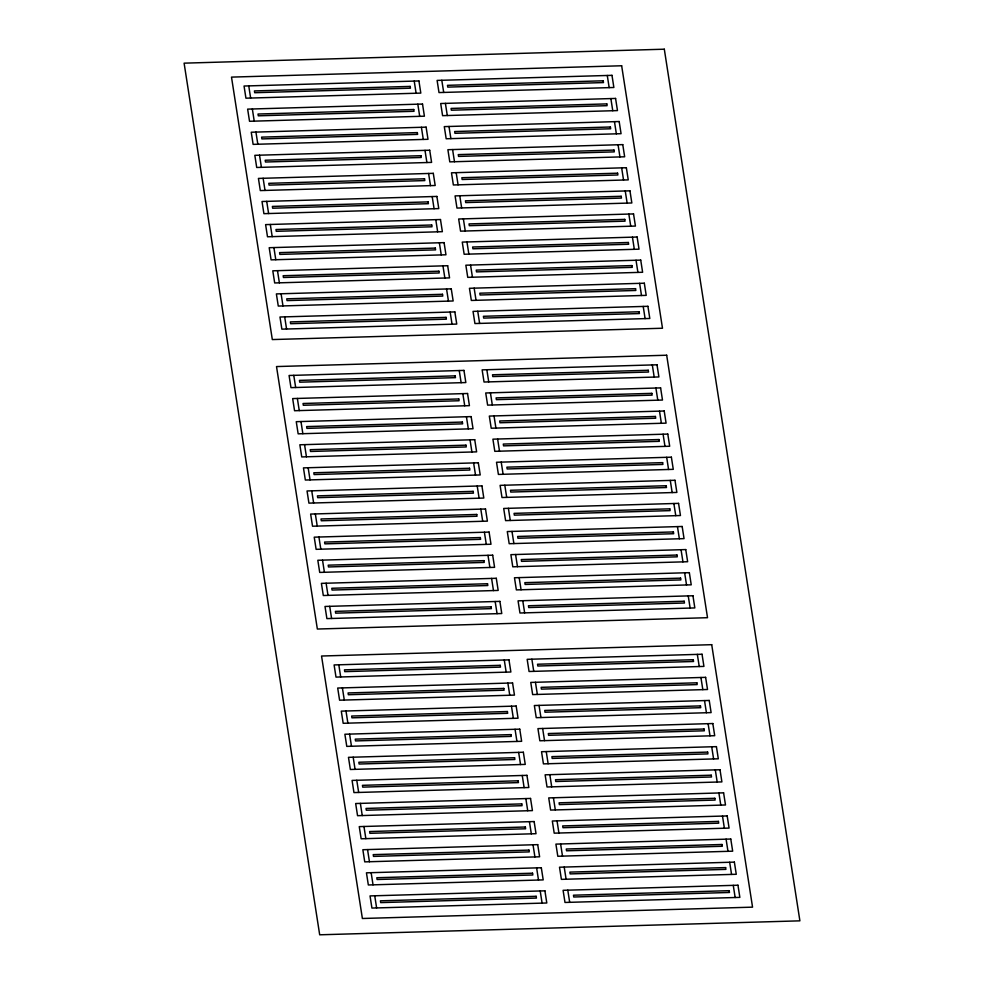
<?xml version="1.0" encoding="UTF-8"?>
<svg xmlns="http://www.w3.org/2000/svg" width="984" height="984" viewBox="0 0 984 984"><rect width="100%" height="100%" fill="white"/><g stroke="black" fill="none" stroke-linecap="round" stroke-linejoin="round"><path stroke-width="1.48" d="M607.276 75.473L609.17 87.625M610.867 98.572L612.761 110.725M614.471 121.672L616.353 133.824M618.063 144.759L619.945 156.923M621.654 167.858L623.548 180.023M625.246 190.958L627.14 203.122M628.837 214.057L630.732 226.209M632.429 237.156L634.323 249.309M636.021 260.256L637.915 272.408M639.612 283.343L641.506 295.507M643.216 306.442L645.098 318.607M652.306 364.929L654.2 377.081M655.898 388.028L657.792 400.18M659.489 411.127L661.383 423.28M663.093 434.215L664.975 446.379M666.685 457.314L668.566 469.479M670.276 480.413L672.17 492.578M673.868 503.513L675.762 515.665M677.459 526.612L679.354 538.765M681.051 549.712L682.945 561.864M684.643 572.811L686.537 584.963M688.234 595.898L690.128 608.063M697.336 654.385L699.23 666.537M700.928 677.484L702.822 689.636M704.519 700.583L706.414 712.736M708.111 723.683L710.005 735.835M711.703 746.77L713.597 758.935M715.306 769.869L717.188 782.034M718.898 792.969L720.78 805.121M722.49 816.068L724.384 828.221M726.081 839.168L727.976 851.32M729.673 862.267L731.567 874.419M733.264 885.354L735.159 897.519M441.804 80.282L443.698 92.434M445.408 103.381L447.289 115.534M448.999 126.481L450.881 138.633M452.591 149.568L454.485 161.733M456.182 172.667L458.077 184.832M459.774 195.767L461.668 207.919M463.366 218.866L465.26 231.019M466.957 241.966L468.851 254.118M470.549 265.065L472.443 277.217M474.153 288.152L476.035 300.317M477.744 311.252L479.626 323.416M486.834 369.738L488.728 381.89M490.426 392.837L492.32 404.99M494.029 415.937L495.911 428.089M497.621 439.024L499.503 451.189M501.213 462.123L503.107 474.288M504.804 485.223L506.698 497.387M508.396 508.322L510.29 520.474M511.988 531.422L513.882 543.574M515.579 554.521L517.473 566.673M519.171 577.608L521.065 589.773M522.762 600.707L524.657 612.872M531.864 659.194L533.759 671.346M535.456 682.293L537.35 694.446M539.048 705.393L540.942 717.545M542.639 728.492L544.533 740.644M546.243 751.579L548.125 763.744M549.835 774.679L551.716 786.843M553.426 797.778L555.32 809.93M557.018 820.877L558.912 833.03M560.609 843.977L562.504 856.129M564.201 867.076L566.095 879.229M567.793 890.163L569.687 902.328M414.215 81.082L416.109 93.234M417.819 104.181L419.701 116.333M421.41 127.28L423.292 139.433M425.002 150.38L426.896 162.532M428.594 173.467L430.488 185.632M432.185 196.566L434.079 208.731M435.777 219.666L437.671 231.83M439.368 242.765L441.262 254.917M442.96 265.865L444.854 278.017M446.552 288.964L448.446 301.116M450.155 312.051L452.037 324.216M459.245 370.538L461.139 382.702M462.837 393.637L464.731 405.789M466.428 416.736L468.322 428.889M470.032 439.836L471.914 451.988M473.624 462.923L475.506 475.087M477.215 486.022L479.11 498.187M480.807 509.122L482.701 521.286M484.399 532.221L486.293 544.373M487.99 555.32L489.884 567.473M491.582 578.42L493.476 590.572M495.173 601.519L497.068 613.672M504.275 659.993L506.17 672.158M507.867 683.093L509.761 695.245M511.459 706.192L513.353 718.345M515.05 729.292L516.944 741.444M518.654 752.391L520.536 764.543M522.246 775.478L524.128 787.643M525.837 798.577L527.731 810.742M529.429 821.677L531.323 833.829M533.02 844.776L534.915 856.929M536.612 867.876L538.506 880.028M540.204 890.975L542.098 903.127M248.755 85.891L250.637 98.043M252.347 108.99L254.229 121.143M255.938 132.09L257.833 144.242M259.53 155.189L261.424 167.342M263.122 178.276L265.016 190.441M266.713 201.376L268.607 213.54M270.305 224.475L272.199 236.64M273.896 247.574L275.791 259.727M277.488 270.674L279.382 282.826M281.092 293.773L282.974 305.926M284.683 316.86L286.565 329.025M293.773 375.347L295.667 387.512M297.365 398.446L299.259 410.599M300.969 421.546L302.851 433.698M304.56 444.645L306.442 456.797M308.152 467.732L310.046 479.897M311.743 490.832L313.638 502.996M315.335 513.931L317.229 526.096M318.927 537.03L320.821 549.183M322.518 560.13L324.413 572.282M326.11 583.229L328.004 595.381M329.714 606.328L331.596 618.481M338.803 664.803L340.698 676.967M342.395 687.902L344.289 700.054M345.987 711.001L347.881 723.154M349.591 734.101L351.472 746.253M353.182 757.2L355.064 769.353M356.774 780.287L358.668 792.452M360.365 803.387L362.26 815.551M363.957 826.486L365.851 838.639M367.549 849.586L369.443 861.738M371.14 872.685L373.034 884.837M374.732 895.784L376.626 907.937M664.311 49.2L184.106 63.16L319.689 934.8L799.894 920.839L664.311 49.2M621.654 65.768L231.498 77.109L272.322 339.566L662.49 328.238L621.654 65.768M418.926 80.946L244.044 86.026L245.938 98.191L420.808 93.099L418.926 80.946M611.986 75.338L437.105 80.417L438.999 92.57L613.868 87.49L611.986 75.338M410.156 86.407L254.425 90.934L254.696 92.717L410.439 88.191L410.156 86.407M603.217 80.799L447.486 85.325L447.757 87.109L603.5 82.582L603.217 80.799M422.517 104.046L247.636 109.126L249.53 121.278L424.411 116.198L422.517 104.046M615.578 98.437L440.697 103.517L442.591 115.669L617.472 110.589L615.578 98.437M413.747 109.507L258.017 114.033L258.3 115.817L414.03 111.29L413.747 109.507M606.808 103.898L451.078 108.425L451.349 110.208L607.091 105.682L606.808 103.898M426.109 127.145L251.24 132.225L253.122 144.377L428.003 139.297L426.109 127.145M619.17 121.524L444.288 126.616L446.183 138.769L621.064 133.689L619.17 121.524M417.351 132.606L261.609 137.133L261.892 138.916L417.622 134.39L417.351 132.606M610.4 126.998L454.669 131.524L454.952 133.307L610.683 128.781L610.4 126.998M429.701 150.232L254.831 155.324L256.713 167.477L431.595 162.397L429.701 150.232M622.761 144.623L447.892 149.703L449.774 161.868L624.656 156.788L622.761 144.623M420.943 155.706L265.2 160.232L265.483 162.016L421.213 157.489L420.943 155.706M614.004 150.085L458.261 154.611L458.544 156.407L614.274 151.88L614.004 150.085M433.292 173.332L258.423 178.424L260.317 190.576L435.186 185.496L433.292 173.332M626.353 167.723L451.484 172.803L453.366 184.967L628.247 179.887L626.353 167.723M424.534 178.793L268.792 183.319L269.075 185.115L424.805 180.589L424.534 178.793M617.595 173.184L461.853 177.71L462.136 179.506L617.866 174.98L617.595 173.184M436.884 196.431L262.015 201.511L263.909 213.676L438.778 208.596L436.884 196.431M629.944 190.822L455.075 195.902L456.97 208.067L631.839 202.975L629.944 190.822M428.126 201.892L272.383 206.419L272.666 208.214L428.409 203.688L428.126 201.892M621.187 196.283L465.444 200.81L465.727 202.593L621.457 198.079L621.187 196.283M440.475 219.53L265.606 224.61L267.5 236.775L442.369 231.683L440.475 219.53M633.536 213.922L458.667 219.002L460.561 231.154L635.43 226.074L633.536 213.922M431.718 224.992L275.987 229.518L276.258 231.314L432.001 226.787L431.718 224.992M624.779 219.383L469.036 223.909L469.319 225.693L625.061 221.166L624.779 219.383M444.079 242.63L269.198 247.71L271.092 259.862L445.961 254.782L444.079 242.63M637.128 237.021L462.259 242.101L464.153 254.253L639.022 249.173L637.128 237.021M435.309 248.091L279.579 252.617L279.85 254.401L435.592 249.875L435.309 248.091M628.37 242.482L472.64 247.009L472.91 248.792L628.653 244.266L628.37 242.482M447.671 265.729L272.789 270.809L274.684 282.962L449.553 277.882L447.671 265.729M640.732 260.108L465.85 265.2L467.744 277.353L642.614 272.273L640.732 260.108M438.901 271.19L283.171 275.717L283.441 277.5L439.184 272.974L438.901 271.19M631.962 265.582L476.231 270.108L476.502 271.892L632.245 267.365L631.962 265.582M451.262 288.829L276.381 293.909L278.275 306.061L453.157 300.981L451.262 288.829M644.323 283.207L469.442 288.3L471.336 300.452L646.205 295.372L644.323 283.207M442.493 294.29L286.762 298.816L287.033 300.6L442.775 296.073L442.493 294.29M635.553 288.669L479.823 293.195L480.094 294.991L635.836 290.464L635.553 288.669M454.854 311.916L279.973 317.008L281.867 329.16L456.748 324.08L454.854 311.916M647.915 306.307L473.033 311.387L474.928 323.552L649.809 318.472L647.915 306.307M446.084 317.377L290.354 321.903L290.637 323.699L446.367 319.173L446.084 317.377M639.145 311.768L483.415 316.294L483.697 318.09L639.428 313.564L639.145 311.768M666.685 355.224L276.516 366.565L317.352 629.034L707.521 617.694L666.685 355.224M463.956 370.402L289.075 375.482L290.969 387.647L465.838 382.555L463.956 370.402M657.005 364.793L482.135 369.873L484.03 382.026L658.899 376.946L657.005 364.793M455.186 375.863L299.456 380.39L299.726 382.186L455.469 377.659L455.186 375.863M648.247 370.255L492.517 374.781L492.787 376.564L648.53 372.038L648.247 370.255M467.548 393.502L292.666 398.582L294.56 410.734L469.429 405.654L467.548 393.502M660.608 387.893L485.727 392.973L487.621 405.125L662.49 400.045L660.608 387.893M458.778 398.963L303.047 403.489L303.318 405.273L459.061 400.746L458.778 398.963M651.839 393.354L496.108 397.88L496.379 399.664L652.121 395.137L651.839 393.354M471.139 416.601L296.258 421.681L298.152 433.833L473.033 428.753L471.139 416.601M664.2 410.992L489.319 416.072L491.213 428.224L666.082 423.145L664.2 410.992M462.369 422.062L306.639 426.589L306.91 428.372L462.652 423.846L462.369 422.062M655.43 416.453L499.7 420.98L499.97 422.763L655.713 418.237L655.43 416.453M474.731 439.7L299.849 444.78L301.744 456.933L476.625 451.853L474.731 439.7M667.792 434.079L492.91 439.171L494.804 451.324L669.686 446.244L667.792 434.079M465.961 445.162L310.231 449.688L310.513 451.471L466.244 446.945L465.961 445.162M659.022 439.541L503.291 444.067L503.574 445.863L659.305 441.336L659.022 439.541M478.322 462.787L303.453 467.88L305.335 480.032L480.217 474.952L478.322 462.787M671.383 457.179L496.514 462.259L498.396 474.423L673.277 469.343L671.383 457.179M469.565 468.249L313.822 472.775L314.105 474.571L469.835 470.044L469.565 468.249M662.626 462.64L506.883 467.166L507.166 468.962L662.896 464.436L662.626 462.64M481.914 485.887L307.045 490.967L308.927 503.132L483.808 498.052L481.914 485.887M674.975 480.278L500.106 485.358L501.988 497.523L676.869 492.43L674.975 480.278M473.156 491.348L317.414 495.874L317.697 497.67L473.427 493.144L473.156 491.348M666.217 485.739L510.475 490.266L510.757 492.062L666.488 487.535L666.217 485.739M485.506 508.986L310.637 514.066L312.531 526.231L487.4 521.139L485.506 508.986M678.566 503.377L503.697 508.457L505.591 520.622L680.461 515.53L678.566 503.377M476.748 514.447L321.005 518.974L321.288 520.77L477.019 516.243L476.748 514.447M669.809 508.839L514.066 513.365L514.349 515.149L670.079 510.622L669.809 508.839M489.097 532.086L314.228 537.166L316.122 549.33L490.991 544.238L489.097 532.086M682.158 526.477L507.289 531.557L509.183 543.709L684.052 538.629L682.158 526.477M480.34 537.547L324.597 542.073L324.88 543.857L480.623 539.33L480.34 537.547M673.4 531.938L517.658 536.464L517.941 538.248L673.683 533.722L673.4 531.938M492.689 555.185L317.82 560.265L319.714 572.417L494.583 567.337L492.689 555.185M685.75 549.576L510.881 554.656L512.775 566.809L687.644 561.729L685.75 549.576M483.931 560.646L328.201 565.173L328.471 566.956L484.214 562.43L483.931 560.646M676.992 555.038L521.262 559.564L521.532 561.347L677.275 556.821L676.992 555.038M496.293 578.284L321.411 583.364L323.305 595.517L498.175 590.437L496.293 578.284M689.354 572.663L514.472 577.756L516.366 589.908L691.235 584.828L689.354 572.663M487.523 583.746L331.793 588.272L332.063 590.056L487.806 585.529L487.523 583.746M680.584 578.137L524.853 582.651L525.124 584.447L680.866 579.92L680.584 578.137M499.884 601.372L325.003 606.464L326.897 618.616L501.766 613.536L499.884 601.372M692.945 595.763L518.064 600.843L519.958 613.007L694.827 607.928L692.945 595.763M491.114 606.845L335.384 611.371L335.655 613.155L491.397 608.629L491.114 606.845M684.175 601.224L528.445 605.75L528.716 607.546L684.458 603.02L684.175 601.224M711.715 644.68L321.547 656.02L362.383 918.49L752.551 907.15L711.715 644.68M508.974 659.858L334.105 664.938L335.999 677.103L510.868 672.01L508.974 659.858M702.035 654.249L527.166 659.329L529.06 671.494L703.929 666.402L702.035 654.249M500.216 665.319L344.474 669.846L344.757 671.641L500.499 667.115L500.216 665.319M693.277 659.711L537.535 664.237L537.817 666.02L693.56 661.494L693.277 659.711M512.566 682.957L337.697 688.037L339.591 700.202L514.46 695.11L512.566 682.957M705.626 677.349L530.757 682.429L532.652 694.581L707.521 689.501L705.626 677.349M503.808 688.419L348.078 692.945L348.348 694.729L504.091 690.202L503.808 688.419M696.869 682.81L541.139 687.336L541.409 689.12L697.152 684.593L696.869 682.81M516.169 706.057L341.288 711.137L343.182 723.289L518.051 718.209L516.169 706.057M709.23 700.448L534.349 705.528L536.243 717.68L711.112 712.601L709.23 700.448M507.4 711.518L351.669 716.044L351.94 717.828L507.683 713.302L507.4 711.518M700.46 705.909L544.73 710.436L545.001 712.219L700.743 707.693L700.46 705.909M519.761 729.156L344.88 734.236L346.774 746.389L521.643 741.309L519.761 729.156M712.822 723.535L537.941 728.627L539.835 740.78L714.704 735.7L712.822 723.535M510.991 734.617L355.261 739.144L355.531 740.927L511.274 736.401L510.991 734.617M704.052 729.009L548.322 733.535L548.592 735.319L704.335 730.792L704.052 729.009M523.353 752.243L348.471 757.336L350.365 769.488L525.247 764.408L523.353 752.243M716.413 746.635L541.532 751.714L543.426 763.879L718.308 758.799L716.413 746.635M514.583 757.717L358.853 762.243L359.135 764.027L514.866 759.5L514.583 757.717M707.644 752.096L551.913 756.622L552.184 758.418L707.926 753.892L707.644 752.096M526.944 775.343L352.075 780.423L353.957 792.587L528.838 787.507L526.944 775.343M720.005 769.734L545.124 774.814L547.018 786.979L721.899 781.899L720.005 769.734M518.187 780.804L362.444 785.33L362.727 787.126L518.457 782.6L518.187 780.804M711.235 775.195L555.505 779.722L555.788 781.517L711.518 776.991L711.235 775.195M530.536 798.442L355.667 803.522L357.549 815.687L532.43 810.607L530.536 798.442M723.597 792.833L548.728 797.913L550.609 810.078L725.491 804.986L723.597 792.833M521.778 803.903L366.036 808.43L366.319 810.226L522.049 805.699L521.778 803.903M714.839 798.295L559.096 802.821L559.379 804.604L715.11 800.078L714.839 798.295M534.127 821.542L359.258 826.621L361.153 838.786L536.022 833.694L534.127 821.542M727.188 815.933L552.319 821.013L554.201 833.165L729.082 828.085L727.188 815.933M525.37 827.003L369.627 831.529L369.91 833.313L525.64 828.786L525.37 827.003M718.431 821.394L562.688 825.92L562.971 827.704L718.701 823.178L718.431 821.394M537.719 844.641L362.85 849.721L364.744 861.873L539.613 856.793L537.719 844.641M730.78 839.032L555.911 844.112L557.805 856.264L732.674 851.185L730.78 839.032M528.962 850.102L373.219 854.629L373.502 856.412L529.244 851.886L528.962 850.102M722.022 844.493L566.28 849.02L566.563 850.803L722.293 846.277L722.022 844.493M541.311 867.74L366.442 872.82L368.336 884.973L543.205 879.893L541.311 867.74M734.371 862.119L559.502 867.211L561.397 879.364L736.266 874.284L734.371 862.119M532.553 873.202L376.823 877.728L377.093 879.511L532.836 874.985L532.553 873.202M725.614 867.593L569.871 872.119L570.154 873.903L725.897 869.376L725.614 867.593M544.915 890.827L370.033 895.92L371.927 908.072L546.797 902.992L544.915 890.827M737.963 885.219L563.094 890.311L564.988 902.463L739.857 897.383L737.963 885.219M536.145 896.301L380.414 900.827L380.685 902.611L536.428 898.084L536.145 896.301M729.206 890.68L573.475 895.206L573.746 897.002L729.488 892.476L729.206 890.68"/></g></svg>
